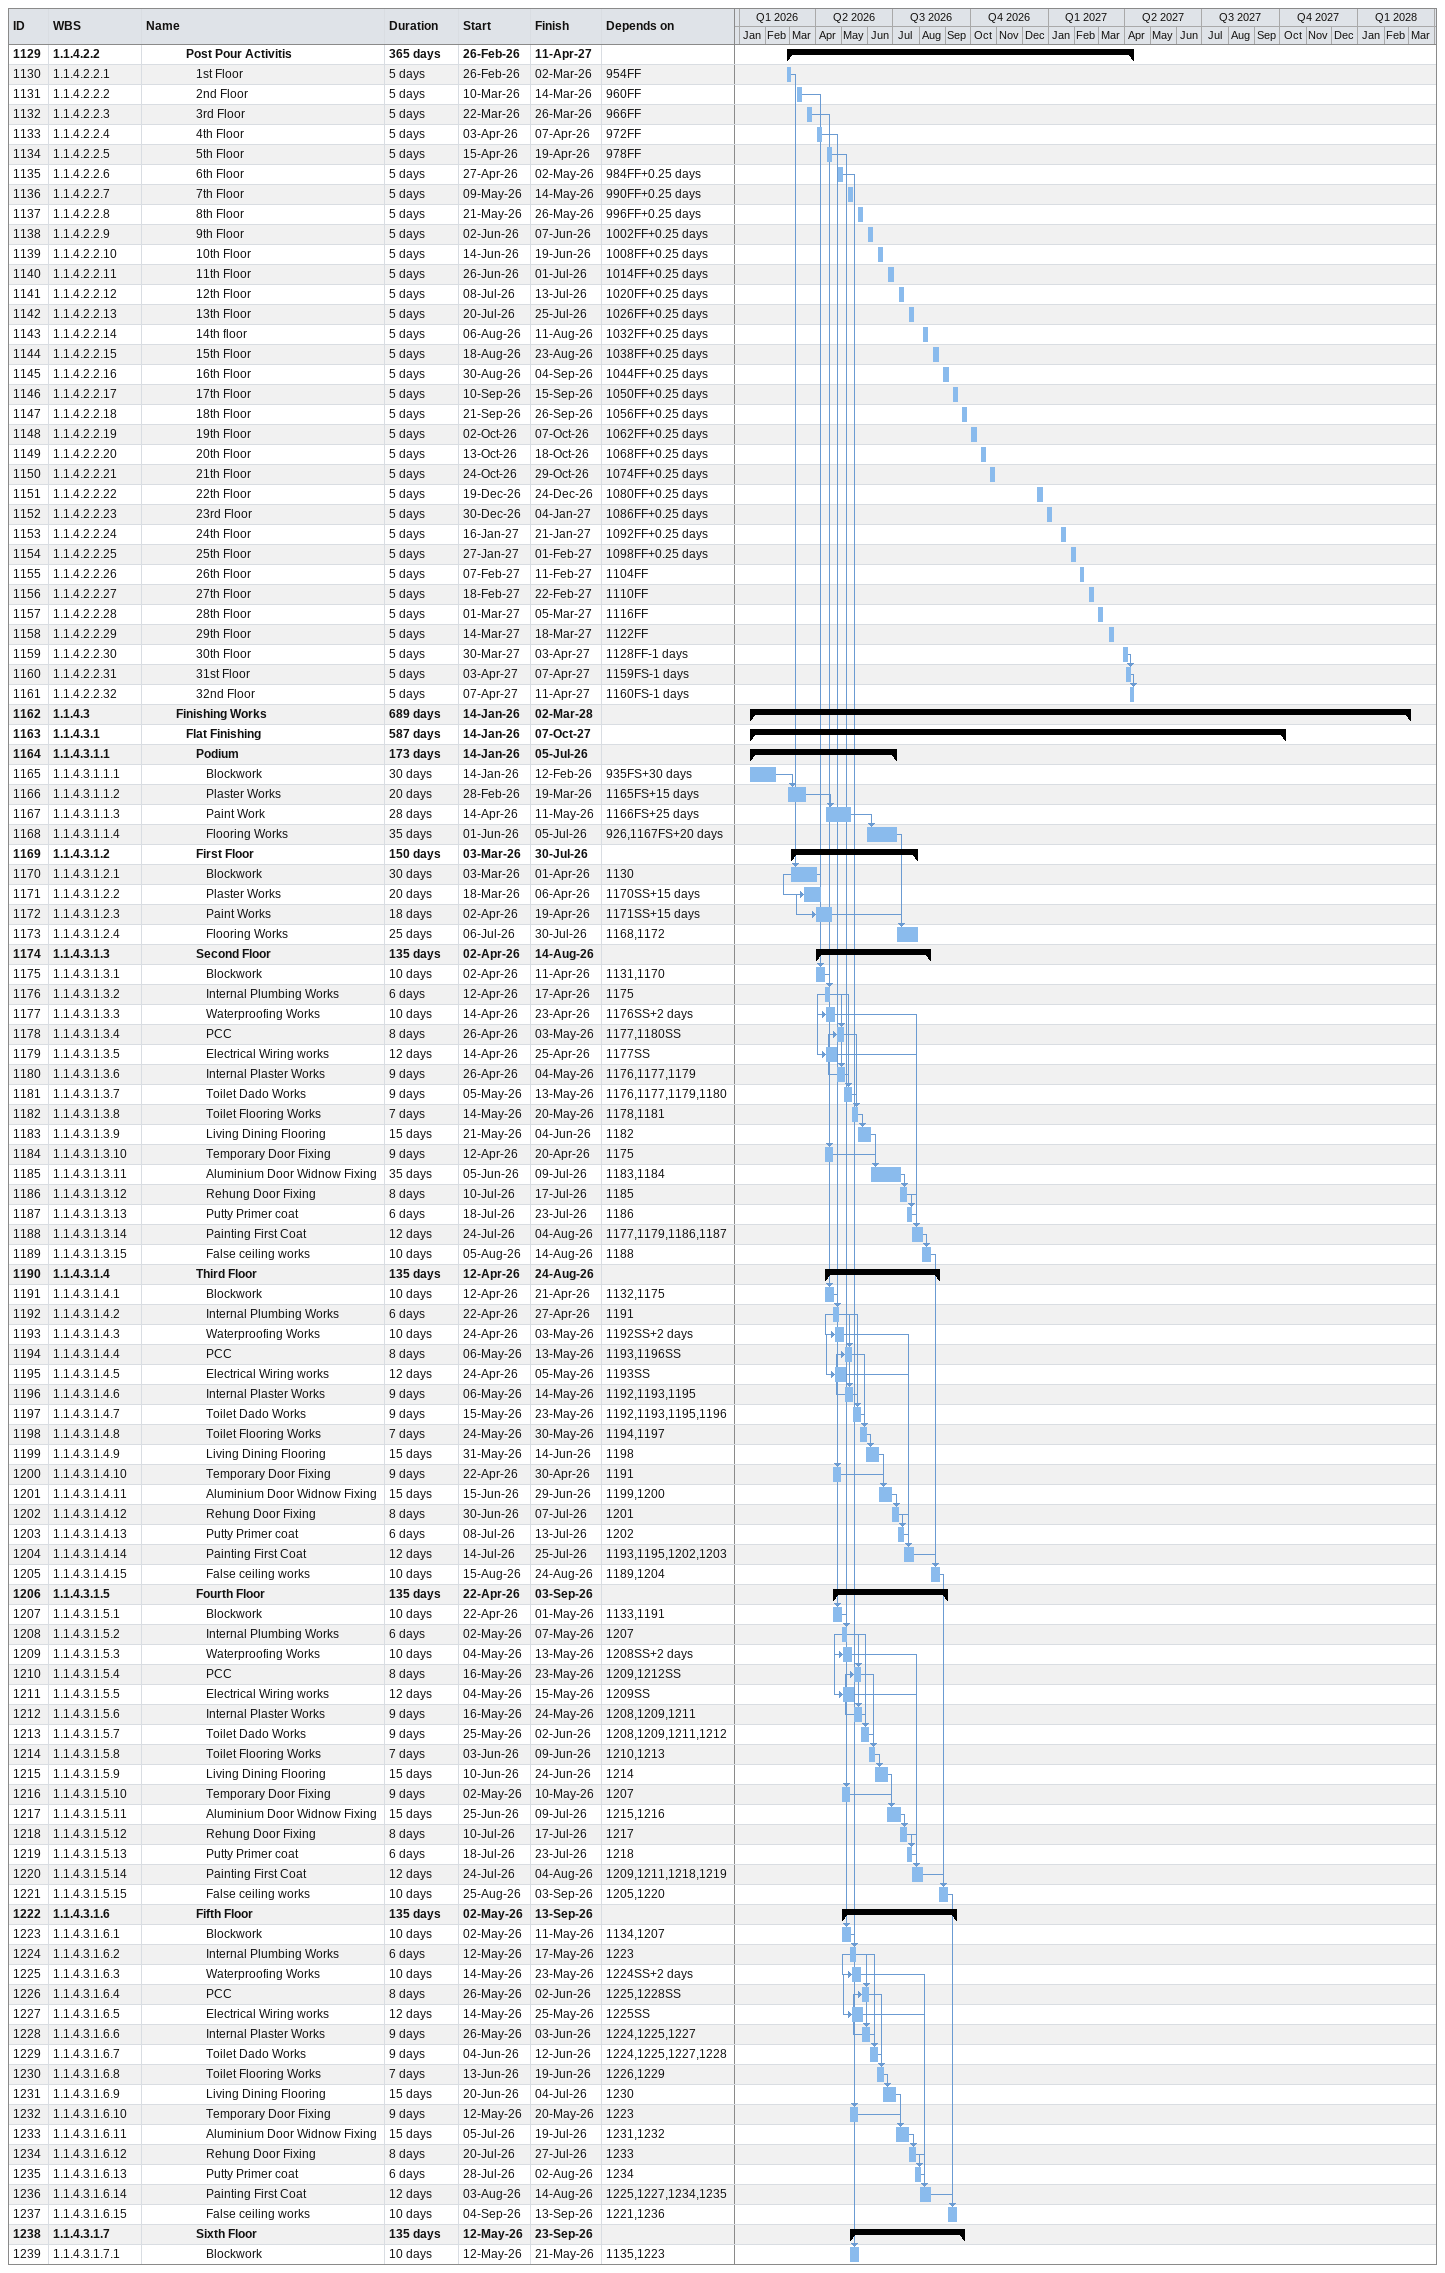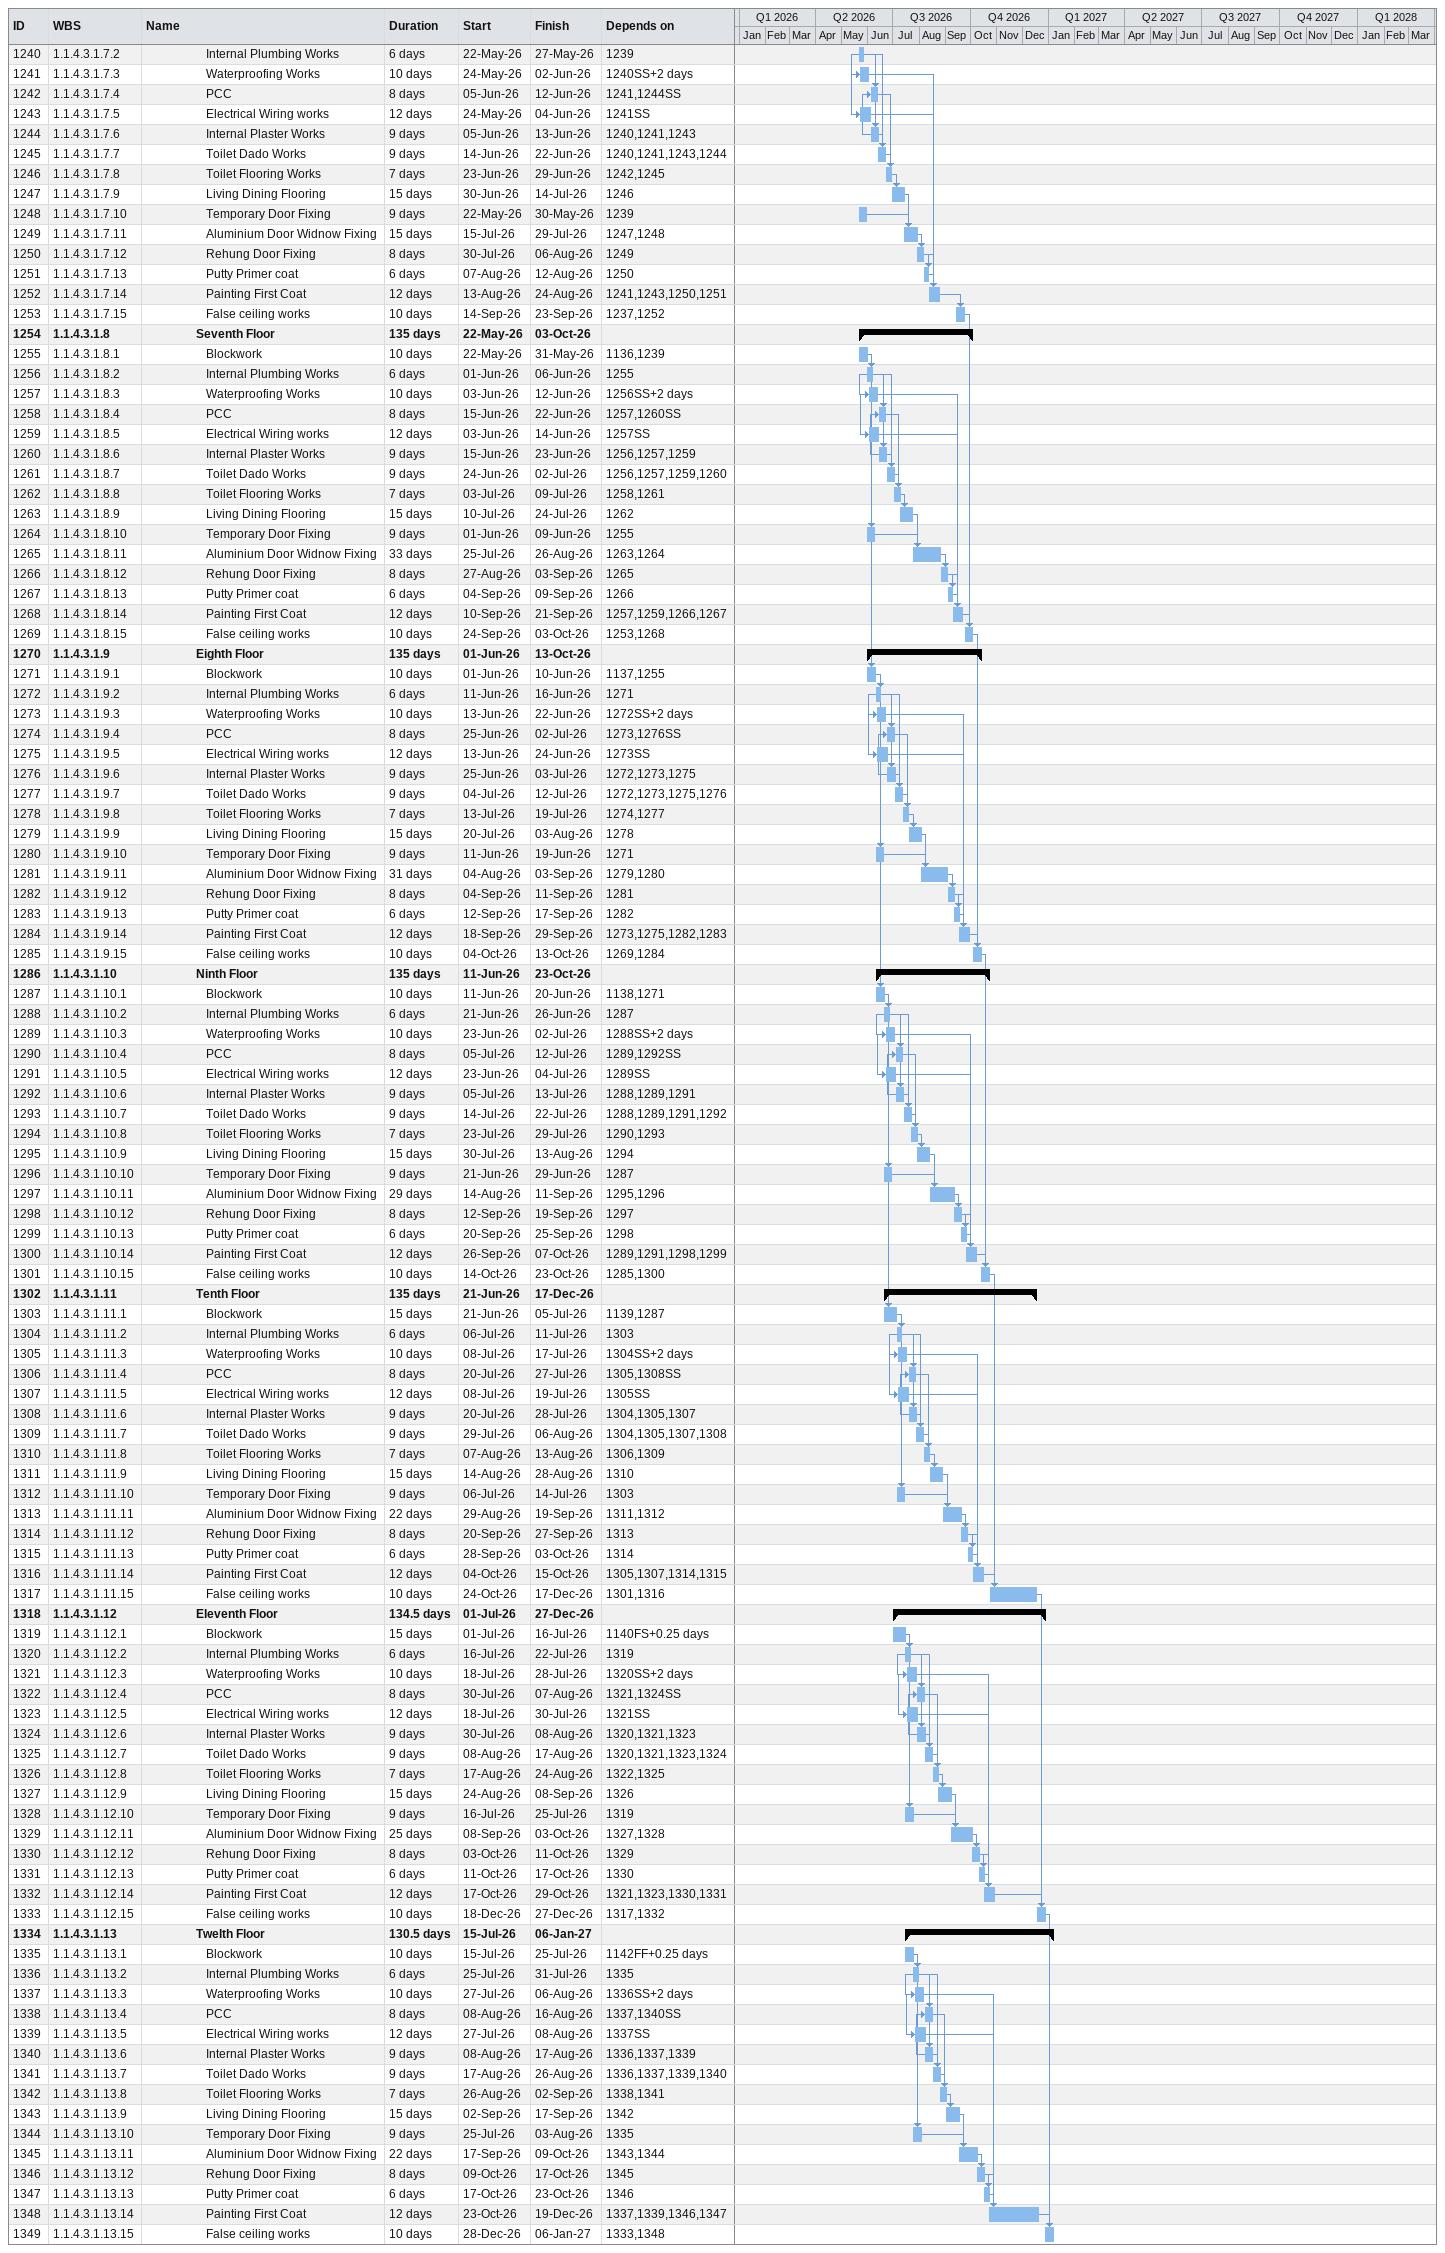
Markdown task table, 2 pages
| ID | WBS | Task | Duration | Start | Finish | Predecessors |
|---|---|---|---|---|---|---|
| 1129 | 1.1.4.2.2 | **Post Pour Activitis** | 365d | 2026-02-26 | 2027-04-11 |  |
| 1130 | 1.1.4.2.2.1 | 1st Floor | 5d | 2026-02-26 | 2026-03-02 | 954FF |
| 1131 | 1.1.4.2.2.2 | 2nd Floor | 5d | 2026-03-10 | 2026-03-14 | 960FF |
| 1132 | 1.1.4.2.2.3 | 3rd Floor | 5d | 2026-03-22 | 2026-03-26 | 966FF |
| 1133 | 1.1.4.2.2.4 | 4th Floor | 5d | 2026-04-03 | 2026-04-07 | 972FF |
| 1134 | 1.1.4.2.2.5 | 5th Floor | 5d | 2026-04-15 | 2026-04-19 | 978FF |
| 1135 | 1.1.4.2.2.6 | 6th Floor | 5d | 2026-04-27 | 2026-05-02 | 984FF+0.25d |
| 1136 | 1.1.4.2.2.7 | 7th Floor | 5d | 2026-05-09 | 2026-05-14 | 990FF+0.25d |
| 1137 | 1.1.4.2.2.8 | 8th Floor | 5d | 2026-05-21 | 2026-05-26 | 996FF+0.25d |
| 1138 | 1.1.4.2.2.9 | 9th Floor | 5d | 2026-06-02 | 2026-06-07 | 1002FF+0.25d |
| 1139 | 1.1.4.2.2.10 | 10th Floor | 5d | 2026-06-14 | 2026-06-19 | 1008FF+0.25d |
| 1140 | 1.1.4.2.2.11 | 11th Floor | 5d | 2026-06-26 | 2026-07-01 | 1014FF+0.25d |
| 1141 | 1.1.4.2.2.12 | 12th Floor | 5d | 2026-07-08 | 2026-07-13 | 1020FF+0.25d |
| 1142 | 1.1.4.2.2.13 | 13th Floor | 5d | 2026-07-20 | 2026-07-25 | 1026FF+0.25d |
| 1143 | 1.1.4.2.2.14 | 14th floor | 5d | 2026-08-06 | 2026-08-11 | 1032FF+0.25d |
| 1144 | 1.1.4.2.2.15 | 15th Floor | 5d | 2026-08-18 | 2026-08-23 | 1038FF+0.25d |
| 1145 | 1.1.4.2.2.16 | 16th Floor | 5d | 2026-08-30 | 2026-09-04 | 1044FF+0.25d |
| 1146 | 1.1.4.2.2.17 | 17th Floor | 5d | 2026-09-10 | 2026-09-15 | 1050FF+0.25d |
| 1147 | 1.1.4.2.2.18 | 18th Floor | 5d | 2026-09-21 | 2026-09-26 | 1056FF+0.25d |
| 1148 | 1.1.4.2.2.19 | 19th Floor | 5d | 2026-10-02 | 2026-10-07 | 1062FF+0.25d |
| 1149 | 1.1.4.2.2.20 | 20th Floor | 5d | 2026-10-13 | 2026-10-18 | 1068FF+0.25d |
| 1150 | 1.1.4.2.2.21 | 21th Floor | 5d | 2026-10-24 | 2026-10-29 | 1074FF+0.25d |
| 1151 | 1.1.4.2.2.22 | 22th Floor | 5d | 2026-12-19 | 2026-12-24 | 1080FF+0.25d |
| 1152 | 1.1.4.2.2.23 | 23rd Floor | 5d | 2026-12-30 | 2027-01-04 | 1086FF+0.25d |
| 1153 | 1.1.4.2.2.24 | 24th Floor | 5d | 2027-01-16 | 2027-01-21 | 1092FF+0.25d |
| 1154 | 1.1.4.2.2.25 | 25th Floor | 5d | 2027-01-27 | 2027-02-01 | 1098FF+0.25d |
| 1155 | 1.1.4.2.2.26 | 26th Floor | 5d | 2027-02-07 | 2027-02-11 | 1104FF |
| 1156 | 1.1.4.2.2.27 | 27th Floor | 5d | 2027-02-18 | 2027-02-22 | 1110FF |
| 1157 | 1.1.4.2.2.28 | 28th Floor | 5d | 2027-03-01 | 2027-03-05 | 1116FF |
| 1158 | 1.1.4.2.2.29 | 29th Floor | 5d | 2027-03-14 | 2027-03-18 | 1122FF |
| 1159 | 1.1.4.2.2.30 | 30th Floor | 5d | 2027-03-30 | 2027-04-03 | 1128FF-1d |
| 1160 | 1.1.4.2.2.31 | 31st Floor | 5d | 2027-04-03 | 2027-04-07 | 1159FS-1d |
| 1161 | 1.1.4.2.2.32 | 32nd Floor | 5d | 2027-04-07 | 2027-04-11 | 1160FS-1d |
| 1162 | 1.1.4.3 | **Finishing Works** | 689d | 2026-01-14 | 2028-03-02 |  |
| 1163 | 1.1.4.3.1 | **Flat Finishing** | 587d | 2026-01-14 | 2027-10-07 |  |
| 1164 | 1.1.4.3.1.1 | **Podium** | 173d | 2026-01-14 | 2026-07-05 |  |
| 1165 | 1.1.4.3.1.1.1 | Blockwork | 30d | 2026-01-14 | 2026-02-12 | 935FS+30d |
| 1166 | 1.1.4.3.1.1.2 | Plaster Works | 20d | 2026-02-28 | 2026-03-19 | 1165FS+15d |
| 1167 | 1.1.4.3.1.1.3 | Paint Work | 28d | 2026-04-14 | 2026-05-11 | 1166FS+25d |
| 1168 | 1.1.4.3.1.1.4 | Flooring Works | 35d | 2026-06-01 | 2026-07-05 | 926, 1167FS+20d |
| 1169 | 1.1.4.3.1.2 | **First Floor** | 150d | 2026-03-03 | 2026-07-30 |  |
| 1170 | 1.1.4.3.1.2.1 | Blockwork | 30d | 2026-03-03 | 2026-04-01 | 1130 |
| 1171 | 1.1.4.3.1.2.2 | Plaster Works | 20d | 2026-03-18 | 2026-04-06 | 1170SS+15d |
| 1172 | 1.1.4.3.1.2.3 | Paint Works | 18d | 2026-04-02 | 2026-04-19 | 1171SS+15d |
| 1173 | 1.1.4.3.1.2.4 | Flooring Works | 25d | 2026-07-06 | 2026-07-30 | 1168, 1172 |
| 1174 | 1.1.4.3.1.3 | **Second Floor** | 135d | 2026-04-02 | 2026-08-14 |  |
| 1175 | 1.1.4.3.1.3.1 | Blockwork | 10d | 2026-04-02 | 2026-04-11 | 1131, 1170 |
| 1176 | 1.1.4.3.1.3.2 | Internal Plumbing Works | 6d | 2026-04-12 | 2026-04-17 | 1175 |
| 1177 | 1.1.4.3.1.3.3 | Waterproofing Works | 10d | 2026-04-14 | 2026-04-23 | 1176SS+2d |
| 1178 | 1.1.4.3.1.3.4 | PCC | 8d | 2026-04-26 | 2026-05-03 | 1177, 1180SS |
| 1179 | 1.1.4.3.1.3.5 | Electrical Wiring works | 12d | 2026-04-14 | 2026-04-25 | 1177SS |
| 1180 | 1.1.4.3.1.3.6 | Internal Plaster Works | 9d | 2026-04-26 | 2026-05-04 | 1176, 1177, 1179 |
| 1181 | 1.1.4.3.1.3.7 | Toilet Dado Works | 9d | 2026-05-05 | 2026-05-13 | 1176, 1177, 1179, 1180 |
| 1182 | 1.1.4.3.1.3.8 | Toilet Flooring Works | 7d | 2026-05-14 | 2026-05-20 | 1178, 1181 |
| 1183 | 1.1.4.3.1.3.9 | Living Dining Flooring | 15d | 2026-05-21 | 2026-06-04 | 1182 |
| 1184 | 1.1.4.3.1.3.10 | Temporary Door Fixing | 9d | 2026-04-12 | 2026-04-20 | 1175 |
| 1185 | 1.1.4.3.1.3.11 | Aluminium Door Widnow Fixing | 35d | 2026-06-05 | 2026-07-09 | 1183, 1184 |
| 1186 | 1.1.4.3.1.3.12 | Rehung Door Fixing | 8d | 2026-07-10 | 2026-07-17 | 1185 |
| 1187 | 1.1.4.3.1.3.13 | Putty Primer coat | 6d | 2026-07-18 | 2026-07-23 | 1186 |
| 1188 | 1.1.4.3.1.3.14 | Painting First Coat | 12d | 2026-07-24 | 2026-08-04 | 1177, 1179, 1186, 1187 |
| 1189 | 1.1.4.3.1.3.15 | False ceiling works | 10d | 2026-08-05 | 2026-08-14 | 1188 |
| 1190 | 1.1.4.3.1.4 | **Third Floor** | 135d | 2026-04-12 | 2026-08-24 |  |
| 1191 | 1.1.4.3.1.4.1 | Blockwork | 10d | 2026-04-12 | 2026-04-21 | 1132, 1175 |
| 1192 | 1.1.4.3.1.4.2 | Internal Plumbing Works | 6d | 2026-04-22 | 2026-04-27 | 1191 |
| 1193 | 1.1.4.3.1.4.3 | Waterproofing Works | 10d | 2026-04-24 | 2026-05-03 | 1192SS+2d |
| 1194 | 1.1.4.3.1.4.4 | PCC | 8d | 2026-05-06 | 2026-05-13 | 1193, 1196SS |
| 1195 | 1.1.4.3.1.4.5 | Electrical Wiring works | 12d | 2026-04-24 | 2026-05-05 | 1193SS |
| 1196 | 1.1.4.3.1.4.6 | Internal Plaster Works | 9d | 2026-05-06 | 2026-05-14 | 1192, 1193, 1195 |
| 1197 | 1.1.4.3.1.4.7 | Toilet Dado Works | 9d | 2026-05-15 | 2026-05-23 | 1192, 1193, 1195, 1196 |
| 1198 | 1.1.4.3.1.4.8 | Toilet Flooring Works | 7d | 2026-05-24 | 2026-05-30 | 1194, 1197 |
| 1199 | 1.1.4.3.1.4.9 | Living Dining Flooring | 15d | 2026-05-31 | 2026-06-14 | 1198 |
| 1200 | 1.1.4.3.1.4.10 | Temporary Door Fixing | 9d | 2026-04-22 | 2026-04-30 | 1191 |
| 1201 | 1.1.4.3.1.4.11 | Aluminium Door Widnow Fixing | 15d | 2026-06-15 | 2026-06-29 | 1199, 1200 |
| 1202 | 1.1.4.3.1.4.12 | Rehung Door Fixing | 8d | 2026-06-30 | 2026-07-07 | 1201 |
| 1203 | 1.1.4.3.1.4.13 | Putty Primer coat | 6d | 2026-07-08 | 2026-07-13 | 1202 |
| 1204 | 1.1.4.3.1.4.14 | Painting First Coat | 12d | 2026-07-14 | 2026-07-25 | 1193, 1195, 1202, 1203 |
| 1205 | 1.1.4.3.1.4.15 | False ceiling works | 10d | 2026-08-15 | 2026-08-24 | 1189, 1204 |
| 1206 | 1.1.4.3.1.5 | **Fourth Floor** | 135d | 2026-04-22 | 2026-09-03 |  |
| 1207 | 1.1.4.3.1.5.1 | Blockwork | 10d | 2026-04-22 | 2026-05-01 | 1133, 1191 |
| 1208 | 1.1.4.3.1.5.2 | Internal Plumbing Works | 6d | 2026-05-02 | 2026-05-07 | 1207 |
| 1209 | 1.1.4.3.1.5.3 | Waterproofing Works | 10d | 2026-05-04 | 2026-05-13 | 1208SS+2d |
| 1210 | 1.1.4.3.1.5.4 | PCC | 8d | 2026-05-16 | 2026-05-23 | 1209, 1212SS |
| 1211 | 1.1.4.3.1.5.5 | Electrical Wiring works | 12d | 2026-05-04 | 2026-05-15 | 1209SS |
| 1212 | 1.1.4.3.1.5.6 | Internal Plaster Works | 9d | 2026-05-16 | 2026-05-24 | 1208, 1209, 1211 |
| 1213 | 1.1.4.3.1.5.7 | Toilet Dado Works | 9d | 2026-05-25 | 2026-06-02 | 1208, 1209, 1211, 1212 |
| 1214 | 1.1.4.3.1.5.8 | Toilet Flooring Works | 7d | 2026-06-03 | 2026-06-09 | 1210, 1213 |
| 1215 | 1.1.4.3.1.5.9 | Living Dining Flooring | 15d | 2026-06-10 | 2026-06-24 | 1214 |
| 1216 | 1.1.4.3.1.5.10 | Temporary Door Fixing | 9d | 2026-05-02 | 2026-05-10 | 1207 |
| 1217 | 1.1.4.3.1.5.11 | Aluminium Door Widnow Fixing | 15d | 2026-06-25 | 2026-07-09 | 1215, 1216 |
| 1218 | 1.1.4.3.1.5.12 | Rehung Door Fixing | 8d | 2026-07-10 | 2026-07-17 | 1217 |
| 1219 | 1.1.4.3.1.5.13 | Putty Primer coat | 6d | 2026-07-18 | 2026-07-23 | 1218 |
| 1220 | 1.1.4.3.1.5.14 | Painting First Coat | 12d | 2026-07-24 | 2026-08-04 | 1209, 1211, 1218, 1219 |
| 1221 | 1.1.4.3.1.5.15 | False ceiling works | 10d | 2026-08-25 | 2026-09-03 | 1205, 1220 |
| 1222 | 1.1.4.3.1.6 | **Fifth Floor** | 135d | 2026-05-02 | 2026-09-13 |  |
| 1223 | 1.1.4.3.1.6.1 | Blockwork | 10d | 2026-05-02 | 2026-05-11 | 1134, 1207 |
| 1224 | 1.1.4.3.1.6.2 | Internal Plumbing Works | 6d | 2026-05-12 | 2026-05-17 | 1223 |
| 1225 | 1.1.4.3.1.6.3 | Waterproofing Works | 10d | 2026-05-14 | 2026-05-23 | 1224SS+2d |
| 1226 | 1.1.4.3.1.6.4 | PCC | 8d | 2026-05-26 | 2026-06-02 | 1225, 1228SS |
| 1227 | 1.1.4.3.1.6.5 | Electrical Wiring works | 12d | 2026-05-14 | 2026-05-25 | 1225SS |
| 1228 | 1.1.4.3.1.6.6 | Internal Plaster Works | 9d | 2026-05-26 | 2026-06-03 | 1224, 1225, 1227 |
| 1229 | 1.1.4.3.1.6.7 | Toilet Dado Works | 9d | 2026-06-04 | 2026-06-12 | 1224, 1225, 1227, 1228 |
| 1230 | 1.1.4.3.1.6.8 | Toilet Flooring Works | 7d | 2026-06-13 | 2026-06-19 | 1226, 1229 |
| 1231 | 1.1.4.3.1.6.9 | Living Dining Flooring | 15d | 2026-06-20 | 2026-07-04 | 1230 |
| 1232 | 1.1.4.3.1.6.10 | Temporary Door Fixing | 9d | 2026-05-12 | 2026-05-20 | 1223 |
| 1233 | 1.1.4.3.1.6.11 | Aluminium Door Widnow Fixing | 15d | 2026-07-05 | 2026-07-19 | 1231, 1232 |
| 1234 | 1.1.4.3.1.6.12 | Rehung Door Fixing | 8d | 2026-07-20 | 2026-07-27 | 1233 |
| 1235 | 1.1.4.3.1.6.13 | Putty Primer coat | 6d | 2026-07-28 | 2026-08-02 | 1234 |
| 1236 | 1.1.4.3.1.6.14 | Painting First Coat | 12d | 2026-08-03 | 2026-08-14 | 1225, 1227, 1234, 1235 |
| 1237 | 1.1.4.3.1.6.15 | False ceiling works | 10d | 2026-09-04 | 2026-09-13 | 1221, 1236 |
| 1238 | 1.1.4.3.1.7 | **Sixth Floor** | 135d | 2026-05-12 | 2026-09-23 |  |
| 1239 | 1.1.4.3.1.7.1 | Blockwork | 10d | 2026-05-12 | 2026-05-21 | 1135, 1223 |
| 1240 | 1.1.4.3.1.7.2 | Internal Plumbing Works | 6d | 2026-05-22 | 2026-05-27 | 1239 |
| 1241 | 1.1.4.3.1.7.3 | Waterproofing Works | 10d | 2026-05-24 | 2026-06-02 | 1240SS+2d |
| 1242 | 1.1.4.3.1.7.4 | PCC | 8d | 2026-06-05 | 2026-06-12 | 1241, 1244SS |
| 1243 | 1.1.4.3.1.7.5 | Electrical Wiring works | 12d | 2026-05-24 | 2026-06-04 | 1241SS |
| 1244 | 1.1.4.3.1.7.6 | Internal Plaster Works | 9d | 2026-06-05 | 2026-06-13 | 1240, 1241, 1243 |
| 1245 | 1.1.4.3.1.7.7 | Toilet Dado Works | 9d | 2026-06-14 | 2026-06-22 | 1240, 1241, 1243, 1244 |
| 1246 | 1.1.4.3.1.7.8 | Toilet Flooring Works | 7d | 2026-06-23 | 2026-06-29 | 1242, 1245 |
| 1247 | 1.1.4.3.1.7.9 | Living Dining Flooring | 15d | 2026-06-30 | 2026-07-14 | 1246 |
| 1248 | 1.1.4.3.1.7.10 | Temporary Door Fixing | 9d | 2026-05-22 | 2026-05-30 | 1239 |
| 1249 | 1.1.4.3.1.7.11 | Aluminium Door Widnow Fixing | 15d | 2026-07-15 | 2026-07-29 | 1247, 1248 |
| 1250 | 1.1.4.3.1.7.12 | Rehung Door Fixing | 8d | 2026-07-30 | 2026-08-06 | 1249 |
| 1251 | 1.1.4.3.1.7.13 | Putty Primer coat | 6d | 2026-08-07 | 2026-08-12 | 1250 |
| 1252 | 1.1.4.3.1.7.14 | Painting First Coat | 12d | 2026-08-13 | 2026-08-24 | 1241, 1243, 1250, 1251 |
| 1253 | 1.1.4.3.1.7.15 | False ceiling works | 10d | 2026-09-14 | 2026-09-23 | 1237, 1252 |
| 1254 | 1.1.4.3.1.8 | **Seventh Floor** | 135d | 2026-05-22 | 2026-10-03 |  |
| 1255 | 1.1.4.3.1.8.1 | Blockwork | 10d | 2026-05-22 | 2026-05-31 | 1136, 1239 |
| 1256 | 1.1.4.3.1.8.2 | Internal Plumbing Works | 6d | 2026-06-01 | 2026-06-06 | 1255 |
| 1257 | 1.1.4.3.1.8.3 | Waterproofing Works | 10d | 2026-06-03 | 2026-06-12 | 1256SS+2d |
| 1258 | 1.1.4.3.1.8.4 | PCC | 8d | 2026-06-15 | 2026-06-22 | 1257, 1260SS |
| 1259 | 1.1.4.3.1.8.5 | Electrical Wiring works | 12d | 2026-06-03 | 2026-06-14 | 1257SS |
| 1260 | 1.1.4.3.1.8.6 | Internal Plaster Works | 9d | 2026-06-15 | 2026-06-23 | 1256, 1257, 1259 |
| 1261 | 1.1.4.3.1.8.7 | Toilet Dado Works | 9d | 2026-06-24 | 2026-07-02 | 1256, 1257, 1259, 1260 |
| 1262 | 1.1.4.3.1.8.8 | Toilet Flooring Works | 7d | 2026-07-03 | 2026-07-09 | 1258, 1261 |
| 1263 | 1.1.4.3.1.8.9 | Living Dining Flooring | 15d | 2026-07-10 | 2026-07-24 | 1262 |
| 1264 | 1.1.4.3.1.8.10 | Temporary Door Fixing | 9d | 2026-06-01 | 2026-06-09 | 1255 |
| 1265 | 1.1.4.3.1.8.11 | Aluminium Door Widnow Fixing | 33d | 2026-07-25 | 2026-08-26 | 1263, 1264 |
| 1266 | 1.1.4.3.1.8.12 | Rehung Door Fixing | 8d | 2026-08-27 | 2026-09-03 | 1265 |
| 1267 | 1.1.4.3.1.8.13 | Putty Primer coat | 6d | 2026-09-04 | 2026-09-09 | 1266 |
| 1268 | 1.1.4.3.1.8.14 | Painting First Coat | 12d | 2026-09-10 | 2026-09-21 | 1257, 1259, 1266, 1267 |
| 1269 | 1.1.4.3.1.8.15 | False ceiling works | 10d | 2026-09-24 | 2026-10-03 | 1253, 1268 |
| 1270 | 1.1.4.3.1.9 | **Eighth Floor** | 135d | 2026-06-01 | 2026-10-13 |  |
| 1271 | 1.1.4.3.1.9.1 | Blockwork | 10d | 2026-06-01 | 2026-06-10 | 1137, 1255 |
| 1272 | 1.1.4.3.1.9.2 | Internal Plumbing Works | 6d | 2026-06-11 | 2026-06-16 | 1271 |
| 1273 | 1.1.4.3.1.9.3 | Waterproofing Works | 10d | 2026-06-13 | 2026-06-22 | 1272SS+2d |
| 1274 | 1.1.4.3.1.9.4 | PCC | 8d | 2026-06-25 | 2026-07-02 | 1273, 1276SS |
| 1275 | 1.1.4.3.1.9.5 | Electrical Wiring works | 12d | 2026-06-13 | 2026-06-24 | 1273SS |
| 1276 | 1.1.4.3.1.9.6 | Internal Plaster Works | 9d | 2026-06-25 | 2026-07-03 | 1272, 1273, 1275 |
| 1277 | 1.1.4.3.1.9.7 | Toilet Dado Works | 9d | 2026-07-04 | 2026-07-12 | 1272, 1273, 1275, 1276 |
| 1278 | 1.1.4.3.1.9.8 | Toilet Flooring Works | 7d | 2026-07-13 | 2026-07-19 | 1274, 1277 |
| 1279 | 1.1.4.3.1.9.9 | Living Dining Flooring | 15d | 2026-07-20 | 2026-08-03 | 1278 |
| 1280 | 1.1.4.3.1.9.10 | Temporary Door Fixing | 9d | 2026-06-11 | 2026-06-19 | 1271 |
| 1281 | 1.1.4.3.1.9.11 | Aluminium Door Widnow Fixing | 31d | 2026-08-04 | 2026-09-03 | 1279, 1280 |
| 1282 | 1.1.4.3.1.9.12 | Rehung Door Fixing | 8d | 2026-09-04 | 2026-09-11 | 1281 |
| 1283 | 1.1.4.3.1.9.13 | Putty Primer coat | 6d | 2026-09-12 | 2026-09-17 | 1282 |
| 1284 | 1.1.4.3.1.9.14 | Painting First Coat | 12d | 2026-09-18 | 2026-09-29 | 1273, 1275, 1282, 1283 |
| 1285 | 1.1.4.3.1.9.15 | False ceiling works | 10d | 2026-10-04 | 2026-10-13 | 1269, 1284 |
| 1286 | 1.1.4.3.1.10 | **Ninth Floor** | 135d | 2026-06-11 | 2026-10-23 |  |
| 1287 | 1.1.4.3.1.10.1 | Blockwork | 10d | 2026-06-11 | 2026-06-20 | 1138, 1271 |
| 1288 | 1.1.4.3.1.10.2 | Internal Plumbing Works | 6d | 2026-06-21 | 2026-06-26 | 1287 |
| 1289 | 1.1.4.3.1.10.3 | Waterproofing Works | 10d | 2026-06-23 | 2026-07-02 | 1288SS+2d |
| 1290 | 1.1.4.3.1.10.4 | PCC | 8d | 2026-07-05 | 2026-07-12 | 1289, 1292SS |
| 1291 | 1.1.4.3.1.10.5 | Electrical Wiring works | 12d | 2026-06-23 | 2026-07-04 | 1289SS |
| 1292 | 1.1.4.3.1.10.6 | Internal Plaster Works | 9d | 2026-07-05 | 2026-07-13 | 1288, 1289, 1291 |
| 1293 | 1.1.4.3.1.10.7 | Toilet Dado Works | 9d | 2026-07-14 | 2026-07-22 | 1288, 1289, 1291, 1292 |
| 1294 | 1.1.4.3.1.10.8 | Toilet Flooring Works | 7d | 2026-07-23 | 2026-07-29 | 1290, 1293 |
| 1295 | 1.1.4.3.1.10.9 | Living Dining Flooring | 15d | 2026-07-30 | 2026-08-13 | 1294 |
| 1296 | 1.1.4.3.1.10.10 | Temporary Door Fixing | 9d | 2026-06-21 | 2026-06-29 | 1287 |
| 1297 | 1.1.4.3.1.10.11 | Aluminium Door Widnow Fixing | 29d | 2026-08-14 | 2026-09-11 | 1295, 1296 |
| 1298 | 1.1.4.3.1.10.12 | Rehung Door Fixing | 8d | 2026-09-12 | 2026-09-19 | 1297 |
| 1299 | 1.1.4.3.1.10.13 | Putty Primer coat | 6d | 2026-09-20 | 2026-09-25 | 1298 |
| 1300 | 1.1.4.3.1.10.14 | Painting First Coat | 12d | 2026-09-26 | 2026-10-07 | 1289, 1291, 1298, 1299 |
| 1301 | 1.1.4.3.1.10.15 | False ceiling works | 10d | 2026-10-14 | 2026-10-23 | 1285, 1300 |
| 1302 | 1.1.4.3.1.11 | **Tenth Floor** | 135d | 2026-06-21 | 2026-12-17 |  |
| 1303 | 1.1.4.3.1.11.1 | Blockwork | 15d | 2026-06-21 | 2026-07-05 | 1139, 1287 |
| 1304 | 1.1.4.3.1.11.2 | Internal Plumbing Works | 6d | 2026-07-06 | 2026-07-11 | 1303 |
| 1305 | 1.1.4.3.1.11.3 | Waterproofing Works | 10d | 2026-07-08 | 2026-07-17 | 1304SS+2d |
| 1306 | 1.1.4.3.1.11.4 | PCC | 8d | 2026-07-20 | 2026-07-27 | 1305, 1308SS |
| 1307 | 1.1.4.3.1.11.5 | Electrical Wiring works | 12d | 2026-07-08 | 2026-07-19 | 1305SS |
| 1308 | 1.1.4.3.1.11.6 | Internal Plaster Works | 9d | 2026-07-20 | 2026-07-28 | 1304, 1305, 1307 |
| 1309 | 1.1.4.3.1.11.7 | Toilet Dado Works | 9d | 2026-07-29 | 2026-08-06 | 1304, 1305, 1307, 1308 |
| 1310 | 1.1.4.3.1.11.8 | Toilet Flooring Works | 7d | 2026-08-07 | 2026-08-13 | 1306, 1309 |
| 1311 | 1.1.4.3.1.11.9 | Living Dining Flooring | 15d | 2026-08-14 | 2026-08-28 | 1310 |
| 1312 | 1.1.4.3.1.11.10 | Temporary Door Fixing | 9d | 2026-07-06 | 2026-07-14 | 1303 |
| 1313 | 1.1.4.3.1.11.11 | Aluminium Door Widnow Fixing | 22d | 2026-08-29 | 2026-09-19 | 1311, 1312 |
| 1314 | 1.1.4.3.1.11.12 | Rehung Door Fixing | 8d | 2026-09-20 | 2026-09-27 | 1313 |
| 1315 | 1.1.4.3.1.11.13 | Putty Primer coat | 6d | 2026-09-28 | 2026-10-03 | 1314 |
| 1316 | 1.1.4.3.1.11.14 | Painting First Coat | 12d | 2026-10-04 | 2026-10-15 | 1305, 1307, 1314, 1315 |
| 1317 | 1.1.4.3.1.11.15 | False ceiling works | 10d | 2026-10-24 | 2026-12-17 | 1301, 1316 |
| 1318 | 1.1.4.3.1.12 | **Eleventh Floor** | 134.5d | 2026-07-01 | 2026-12-27 |  |
| 1319 | 1.1.4.3.1.12.1 | Blockwork | 15d | 2026-07-01 | 2026-07-16 | 1140FS+0.25d |
| 1320 | 1.1.4.3.1.12.2 | Internal Plumbing Works | 6d | 2026-07-16 | 2026-07-22 | 1319 |
| 1321 | 1.1.4.3.1.12.3 | Waterproofing Works | 10d | 2026-07-18 | 2026-07-28 | 1320SS+2d |
| 1322 | 1.1.4.3.1.12.4 | PCC | 8d | 2026-07-30 | 2026-08-07 | 1321, 1324SS |
| 1323 | 1.1.4.3.1.12.5 | Electrical Wiring works | 12d | 2026-07-18 | 2026-07-30 | 1321SS |
| 1324 | 1.1.4.3.1.12.6 | Internal Plaster Works | 9d | 2026-07-30 | 2026-08-08 | 1320, 1321, 1323 |
| 1325 | 1.1.4.3.1.12.7 | Toilet Dado Works | 9d | 2026-08-08 | 2026-08-17 | 1320, 1321, 1323, 1324 |
| 1326 | 1.1.4.3.1.12.8 | Toilet Flooring Works | 7d | 2026-08-17 | 2026-08-24 | 1322, 1325 |
| 1327 | 1.1.4.3.1.12.9 | Living Dining Flooring | 15d | 2026-08-24 | 2026-09-08 | 1326 |
| 1328 | 1.1.4.3.1.12.10 | Temporary Door Fixing | 9d | 2026-07-16 | 2026-07-25 | 1319 |
| 1329 | 1.1.4.3.1.12.11 | Aluminium Door Widnow Fixing | 25d | 2026-09-08 | 2026-10-03 | 1327, 1328 |
| 1330 | 1.1.4.3.1.12.12 | Rehung Door Fixing | 8d | 2026-10-03 | 2026-10-11 | 1329 |
| 1331 | 1.1.4.3.1.12.13 | Putty Primer coat | 6d | 2026-10-11 | 2026-10-17 | 1330 |
| 1332 | 1.1.4.3.1.12.14 | Painting First Coat | 12d | 2026-10-17 | 2026-10-29 | 1321, 1323, 1330, 1331 |
| 1333 | 1.1.4.3.1.12.15 | False ceiling works | 10d | 2026-12-18 | 2026-12-27 | 1317, 1332 |
| 1334 | 1.1.4.3.1.13 | **Twelth Floor** | 130.5d | 2026-07-15 | 2027-01-06 |  |
| 1335 | 1.1.4.3.1.13.1 | Blockwork | 10d | 2026-07-15 | 2026-07-25 | 1142FF+0.25d |
| 1336 | 1.1.4.3.1.13.2 | Internal Plumbing Works | 6d | 2026-07-25 | 2026-07-31 | 1335 |
| 1337 | 1.1.4.3.1.13.3 | Waterproofing Works | 10d | 2026-07-27 | 2026-08-06 | 1336SS+2d |
| 1338 | 1.1.4.3.1.13.4 | PCC | 8d | 2026-08-08 | 2026-08-16 | 1337, 1340SS |
| 1339 | 1.1.4.3.1.13.5 | Electrical Wiring works | 12d | 2026-07-27 | 2026-08-08 | 1337SS |
| 1340 | 1.1.4.3.1.13.6 | Internal Plaster Works | 9d | 2026-08-08 | 2026-08-17 | 1336, 1337, 1339 |
| 1341 | 1.1.4.3.1.13.7 | Toilet Dado Works | 9d | 2026-08-17 | 2026-08-26 | 1336, 1337, 1339, 1340 |
| 1342 | 1.1.4.3.1.13.8 | Toilet Flooring Works | 7d | 2026-08-26 | 2026-09-02 | 1338, 1341 |
| 1343 | 1.1.4.3.1.13.9 | Living Dining Flooring | 15d | 2026-09-02 | 2026-09-17 | 1342 |
| 1344 | 1.1.4.3.1.13.10 | Temporary Door Fixing | 9d | 2026-07-25 | 2026-08-03 | 1335 |
| 1345 | 1.1.4.3.1.13.11 | Aluminium Door Widnow Fixing | 22d | 2026-09-17 | 2026-10-09 | 1343, 1344 |
| 1346 | 1.1.4.3.1.13.12 | Rehung Door Fixing | 8d | 2026-10-09 | 2026-10-17 | 1345 |
| 1347 | 1.1.4.3.1.13.13 | Putty Primer coat | 6d | 2026-10-17 | 2026-10-23 | 1346 |
| 1348 | 1.1.4.3.1.13.14 | Painting First Coat | 12d | 2026-10-23 | 2026-12-19 | 1337, 1339, 1346, 1347 |
| 1349 | 1.1.4.3.1.13.15 | False ceiling works | 10d | 2026-12-28 | 2027-01-06 | 1333, 1348 |
